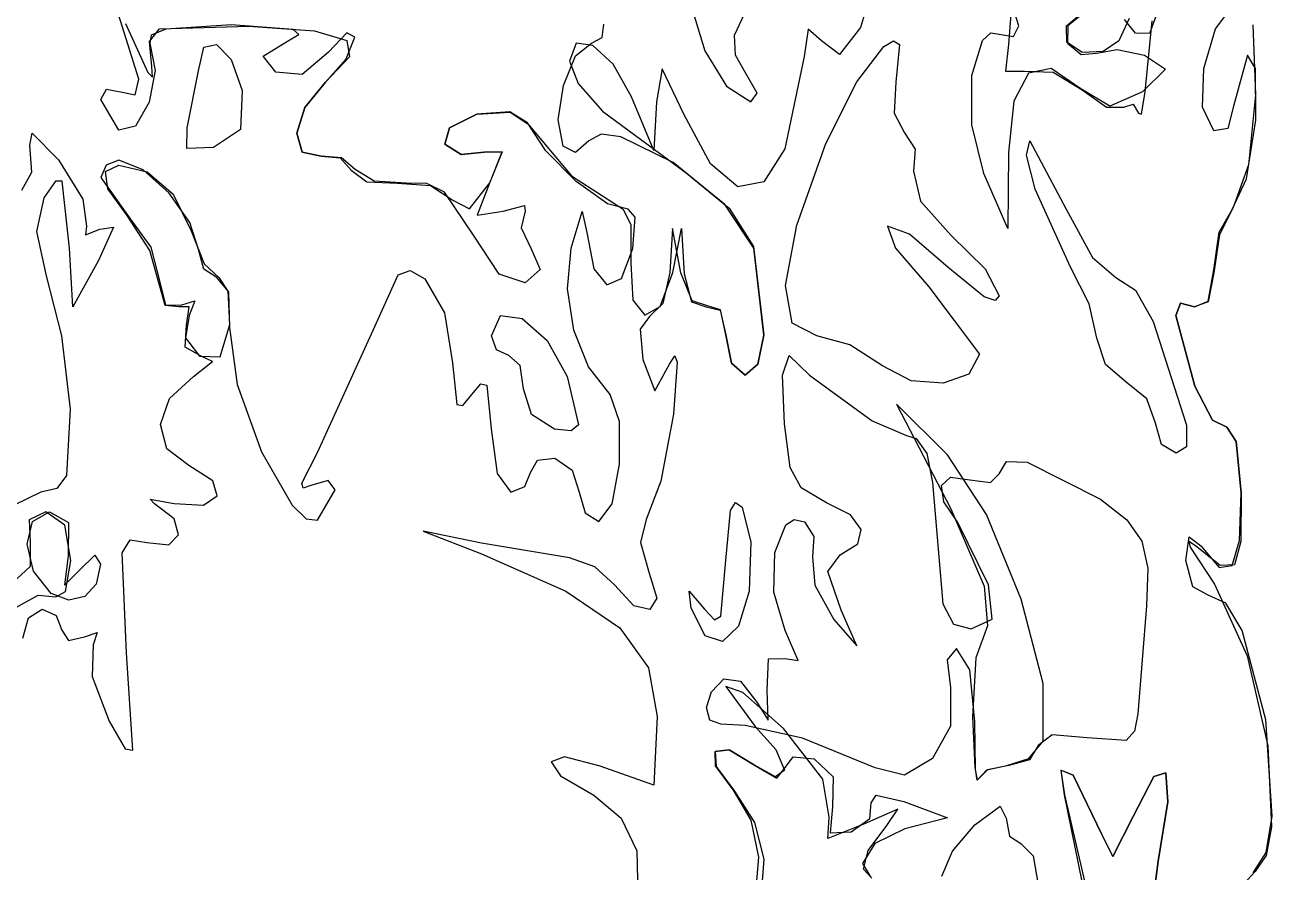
# Model space of a CAD drawing. Extents: x 21 to 195, y 1 to 197.
# Drawn here: x 121.04 to 143.57, y 55.23 to 70.53 of the extents above; entities that cross this region are included whole.
import ezdxf

# ---------------------------------------------------------------- set-up
doc = ezdxf.new("R2010")
doc.units = 0

msp = doc.modelspace()

# ---------------------------------------------------------------- linework, layer by layer
at = {"layer": 'Layer 1'}
for p, q in [((136.525086, 71.767242), (136.134561, 70.484894)), ((133.86342, 70.34537), (134.396776, 71.497014)), ((123.098884, 69.551223), (122.629866, 71.044752)), ((133.112036, 70.758137), (133.323537, 70.066014)), ((138.994532, 70.514174), (138.874538, 70.893102)), ((140.204913, 70.771702), (139.882342, 70.516732)), ((142.54866, 70.460227), (142.900137, 70.924102)), ((122.858114, 70.555802), (123.263367, 69.672755)), ((124.774404, 70.531108), (123.58854, 70.454246)), ((125.887947, 70.446838), (124.774404, 70.531108)), ((131.468631, 70.303433), (131.497999, 70.544866)), ((138.852065, 70.72438), (138.809324, 70.175507)), ((139.855663, 70.514218), (140.127302, 70.742069)), ((140.99346, 70.645231), (140.802475, 70.247639)), ((141.105556, 70.382941), (140.907471, 70.628827)), ((141.277358, 69.321079), (141.403653, 70.606249)), ((141.463978, 70.67363), (141.358718, 70.376944)), ((143.224252, 70.532673), (143.271171, 69.270191)), ((123.290233, 70.230034), (123.472035, 70.463198)), ((123.322237, 70.347205), (123.298028, 70.199849)), ((123.58854, 70.454246), (123.322237, 70.347205)), ((123.472035, 70.463198), (125.088376, 70.51241)), ((125.088376, 70.51241), (126.27059, 70.423031)), ((125.78864, 70.239007), (125.988048, 70.358913)), ((125.988048, 70.358913), (125.887947, 70.446838)), ((126.27059, 70.423031), (126.859674, 70.250076)), ((126.860336, 70.38885), (126.524535, 70.040041)), ((126.844637, 69.918464), (127.00008, 70.313796)), ((127.00008, 70.313796), (126.860336, 70.38885)), ((131.274691, 70.203024), (131.468631, 70.303433)), ((133.877415, 69.983828), (133.86342, 70.34537)), ((135.191188, 70.457156), (135.119266, 69.961371)), ((135.434296, 70.243593), (135.191188, 70.457156)), ((136.134561, 70.484894), (135.759822, 69.997663)), ((138.33837, 70.251922), (138.491918, 70.387198)), ((138.491918, 70.387198), (138.679501, 70.35613)), ((138.679501, 70.35613), (138.901972, 70.322175)), ((138.901972, 70.322175), (138.994532, 70.514174)), ((139.865541, 70.221016), (139.855663, 70.514218)), ((139.882342, 70.516732), (139.878594, 70.199849)), ((141.358718, 70.376944), (141.105556, 70.382941)), ((142.339397, 69.747279), (142.54866, 70.460227)), ((123.337892, 69.778985), (123.290233, 70.230034)), ((123.298028, 70.199849), (123.396932, 69.709703)), ((124.177856, 69.702785), (124.27622, 70.128152)), ((124.27622, 70.128152), (124.505719, 70.181284)), ((124.505719, 70.181284), (124.76796, 69.906531)), ((125.3478, 69.966971), (125.78864, 70.239007)), ((126.859674, 70.250076), (126.908744, 69.954553)), ((131.002749, 70.200863), (130.880638, 69.875293)), ((130.991002, 69.973944), (131.274691, 70.203024)), ((131.299782, 70.162631), (131.002749, 70.200863)), ((131.66779, 69.820128), (131.299782, 70.162631)), ((135.759822, 69.997663), (135.434296, 70.243593)), ((136.070317, 69.505014), (136.558468, 70.141067)), ((136.558468, 70.141067), (136.733625, 70.242415)), ((136.733625, 70.242415), (136.839781, 70.179096)), ((136.839781, 70.179096), (136.775911, 69.497821)), ((138.150202, 69.617986), (138.33837, 70.251922)), ((138.809324, 70.175507), (138.759317, 69.699169)), ((140.144059, 70.030868), (139.865541, 70.221016)), ((139.878594, 70.199849), (140.123201, 69.998633)), ((140.398236, 70.022049), (140.775399, 70.087136)), ((140.802475, 70.247639), (140.518886, 70.051329)), ((140.775399, 70.087136), (141.26607, 69.986066)), ((124.76796, 69.906531), (124.964551, 69.348243)), ((125.577679, 69.680913), (125.3478, 69.966971)), ((126.524535, 70.040041), (126.050049, 69.633464)), ((126.908744, 69.954553), (126.470913, 69.497468)), ((126.470913, 69.497468), (126.844637, 69.918464)), ((130.770483, 69.436922), (130.991002, 69.973944)), ((130.880638, 69.875293), (131.037343, 69.473093)), ((133.323537, 70.066014), (133.718792, 69.42608)), ((134.060579, 69.66786), (133.877415, 69.983828)), ((135.119266, 69.961371), (134.772485, 68.292378)), ((140.123201, 69.998633), (140.398236, 70.022049)), ((140.518886, 70.051329), (140.144059, 70.030868)), ((141.26607, 69.986066), (141.649407, 69.731007)), ((143.127679, 69.98536), (142.87509, 69.064962)), ((143.27589, 69.74525), (143.127679, 69.98536)), ((123.263367, 69.672755), (123.349842, 69.58946)), ((123.396932, 69.709703), (123.284402, 69.136179)), ((123.349842, 69.58946), (123.337892, 69.778985)), ((123.973598, 68.670204), (124.177856, 69.702785)), ((126.050049, 69.633464), (125.577679, 69.680913)), ((132.002825, 69.232885), (131.66779, 69.820128)), ((132.556157, 69.739297), (132.450147, 69.14469)), ((132.948975, 68.908329), (132.556157, 69.739297)), ((134.268453, 69.298325), (134.060579, 69.66786)), ((138.148631, 68.725617), (138.150202, 69.617986)), ((138.759317, 69.699169), (139.102482, 69.696435)), ((139.171186, 69.662833), (138.906602, 69.151889)), ((139.102482, 69.696435), (139.616832, 69.677297)), ((139.582481, 69.744754), (139.171186, 69.662833)), ((140.120247, 69.379993), (139.582481, 69.744754)), ((139.616832, 69.677297), (140.141766, 69.358121)), ((141.649407, 69.731007), (141.229733, 69.32249)), ((142.315342, 69.046039), (142.339397, 69.747279)), ((143.277257, 68.813784), (143.27589, 69.74525)), ((123.033786, 69.268091), (123.098884, 69.551223)), ((126.470913, 69.497468), (126.098622, 69.042026)), ((126.098622, 69.042026), (126.470913, 69.497468)), ((130.674715, 68.817284), (130.770483, 69.436922)), ((131.037343, 69.473093), (131.473878, 68.971211)), ((133.718792, 69.42608), (134.158298, 69.14469)), ((135.513671, 68.392215), (136.070317, 69.505014)), ((136.775911, 69.497821), (136.746454, 68.937433)), ((122.413966, 69.186318), (122.517595, 69.371438)), ((122.741344, 68.631045), (122.413966, 69.186318)), ((122.517595, 69.371438), (122.766744, 69.321079)), ((122.766744, 69.321079), (123.033786, 69.268091)), ((124.964551, 69.348243), (124.939239, 68.644892)), ((132.401817, 68.262745), (132.002825, 69.232885)), ((134.158298, 69.14469), (134.268453, 69.298325)), ((140.642579, 69.062449), (140.120247, 69.379993)), ((140.141766, 69.358121), (140.581989, 69.046177)), ((141.229733, 69.32249), (140.642579, 69.062449)), ((141.215755, 68.917854), (141.277358, 69.321079)), ((143.271171, 69.270191), (143.147831, 68.002549)), ((123.284402, 69.136179), (123.039513, 68.70229)), ((126.098622, 69.042026), (125.956122, 68.573587)), ((125.956122, 68.573587), (126.098622, 69.042026)), ((129.803166, 68.958864), (129.208823, 68.919265)), ((129.208823, 68.919265), (129.805723, 68.953573)), ((130.122871, 68.762984), (129.803166, 68.958864)), ((129.805723, 68.953573), (130.129574, 68.742876)), ((131.473878, 68.971211), (132.984959, 67.861284)), ((132.450147, 69.14469), (132.401817, 68.262745)), ((138.906602, 69.151889), (138.808971, 68.229584)), ((140.581989, 69.046177), (140.89283, 69.043795)), ((140.89283, 69.043795), (141.061723, 69.103194)), ((141.061723, 69.103194), (141.161294, 68.93902)), ((142.51949, 68.617287), (142.315342, 69.046039)), ((142.87509, 69.064962), (142.77058, 68.658165)), ((128.712244, 68.673687), (129.208823, 68.919265)), ((129.208823, 68.919265), (128.712244, 68.673687)), ((130.450976, 68.254118), (130.122871, 68.762984)), ((130.129574, 68.742876), (130.916048, 67.805104)), ((130.76528, 68.340356), (130.674715, 68.817284)), ((133.426979, 68.019626), (132.948975, 68.908329)), ((136.746454, 68.937433), (136.935014, 68.580245)), ((138.367293, 67.846114), (138.148631, 68.725617)), ((141.161294, 68.93902), (141.215755, 68.917854)), ((143.108938, 67.748659), (143.277257, 68.813784)), ((121.130912, 68.362228), (121.175848, 68.578349)), ((121.175848, 68.578349), (121.648085, 68.096234)), ((123.039513, 68.70229), (122.741344, 68.631045)), ((123.968041, 68.297538), (123.973598, 68.670204)), ((124.939239, 68.644892), (124.44879, 68.315662)), ((125.956122, 68.573587), (126.051614, 68.232478)), ((126.051614, 68.232478), (125.956122, 68.573587)), ((128.627092, 68.374928), (128.712244, 68.673687)), ((128.712244, 68.673687), (128.627092, 68.374928)), ((131.449406, 68.55546), (131.230947, 68.435253)), ((131.808301, 68.509425), (131.449406, 68.55546)), ((132.754418, 68.044111), (131.808301, 68.509425)), ((136.935014, 68.580245), (137.123618, 68.289115)), ((142.77058, 68.658165), (142.51949, 68.617287)), ((121.16866, 67.872925), (121.130912, 68.362228)), ((124.44879, 68.315662), (123.968041, 68.297538)), ((128.921529, 68.193645), (128.627092, 68.374928)), ((128.627092, 68.374928), (128.921529, 68.193645)), ((130.985678, 68.226806), (130.76528, 68.340356)), ((131.230947, 68.435253), (130.985678, 68.226806)), ((134.772485, 68.292378), (134.388541, 67.694783)), ((134.985067, 66.913987), (135.513671, 68.392215)), ((137.123618, 68.289115), (137.09447, 67.887389)), ((139.138647, 68.181501), (139.199143, 68.439134)), ((139.199143, 68.439134), (139.853899, 67.204411)), ((121.648085, 68.096234), (122.090248, 67.383578)), ((122.741697, 68.086356), (122.51023, 67.995383)), ((123.178326, 67.91382), (122.741697, 68.086356)), ((126.051614, 68.232478), (126.393302, 68.159028)), ((126.393302, 68.159028), (126.051614, 68.232478)), ((126.393302, 68.159028), (126.739509, 68.128689)), ((126.76072, 68.131467), (126.393302, 68.159028)), ((126.739509, 68.128689), (126.938344, 67.909967)), ((127.010663, 67.919492), (126.76072, 68.131467)), ((129.336881, 68.230642), (128.921529, 68.193645)), ((128.921529, 68.193645), (129.336881, 68.230642)), ((129.663289, 68.240785), (129.336881, 68.230642)), ((129.336881, 68.230642), (129.663422, 68.240344)), ((129.663422, 68.240344), (129.436718, 67.672195)), ((129.439893, 67.677839), (129.663289, 68.240785)), ((131.002523, 67.705929), (130.450976, 68.254118)), ((133.683338, 67.290268), (132.754418, 68.044111)), ((138.808971, 68.229584), (138.799799, 66.851633)), ((139.289587, 67.561819), (139.138647, 68.181501)), ((120.987332, 67.547664), (121.16866, 67.872925)), ((122.51023, 67.995383), (122.413966, 67.776617)), ((122.495061, 67.885581), (122.736168, 67.998862)), ((122.540167, 67.571945), (122.495061, 67.885581)), ((122.736168, 67.998862), (123.248639, 67.879275)), ((123.648424, 67.491881), (123.178326, 67.91382)), ((123.248639, 67.879275), (123.722155, 67.473845)), ((126.938344, 67.909967), (127.221316, 67.69561)), ((127.349507, 67.705973), (127.010663, 67.919492)), ((132.984959, 67.861284), (133.763363, 67.22033)), ((133.923436, 67.609488), (133.426979, 68.019626)), ((137.09447, 67.887389), (137.218559, 67.347948)), ((138.799799, 66.851633), (138.367293, 67.846114)), ((143.147831, 68.002549), (142.869446, 67.234044)), ((121.594408, 67.711259), (121.381385, 67.410081)), ((121.717406, 67.709457), (121.594408, 67.711259)), ((121.844935, 66.498855), (121.717406, 67.709457)), ((122.413966, 67.776617), (122.943133, 67.028022)), ((127.221316, 67.69561), (127.770194, 67.675722)), ((127.931767, 67.675017), (127.349507, 67.705973)), ((127.770194, 67.675722), (128.369741, 67.632992)), ((128.305276, 67.663921), (127.931767, 67.675017)), ((128.619552, 67.513224), (128.305276, 67.663921)), ((128.369741, 67.632992), (128.774553, 67.363514)), ((129.071901, 67.207145), (129.439893, 67.677839)), ((129.436718, 67.672195), (129.213806, 67.091698)), ((130.916048, 67.805104), (131.849366, 67.204411)), ((131.568886, 67.296977), (131.002523, 67.705929)), ((134.388541, 67.694783), (133.923436, 67.609488)), ((142.848279, 67.18783), (143.108938, 67.748659)), ((121.381385, 67.410081), (121.251166, 66.797923)), ((122.090248, 67.383578), (122.15538, 66.895025)), ((122.886336, 67.090464), (122.540167, 67.571945)), ((124.024199, 66.964042), (123.648424, 67.491881)), ((123.722155, 67.473845), (124.042742, 66.812827)), ((129.147792, 66.7331), (128.619552, 67.513224)), ((128.774553, 67.363514), (129.071901, 67.207145)), ((139.931158, 66.155602), (139.289587, 67.561819)), ((129.213806, 67.091698), (129.682251, 67.169486)), ((129.682251, 67.169486), (130.06603, 67.271483)), ((130.079126, 67.167369), (130.007424, 66.863319)), ((130.06603, 67.271483), (130.079126, 67.167369)), ((130.909566, 66.498855), (131.106769, 67.158418)), ((131.106769, 67.158418), (131.191788, 66.784252)), ((131.941441, 67.205822), (131.568886, 67.296977)), ((131.849366, 67.204411), (131.98889, 66.919366)), ((132.068177, 67.059596), (131.941441, 67.205822)), ((134.209098, 66.498855), (133.683338, 67.290268)), ((133.763363, 67.22033), (134.202043, 66.525666)), ((137.218559, 67.347948), (137.776037, 66.725691)), ((139.853899, 67.204411), (140.32962, 66.332388)), ((142.618091, 66.786501), (142.848279, 67.18783)), ((142.869446, 67.234044), (142.624309, 66.744388)), ((123.300233, 66.454096), (122.886336, 67.090464)), ((122.943133, 67.028022), (123.316857, 66.517199)), ((124.177856, 66.473808), (124.024199, 66.964042)), ((131.98889, 66.919366), (131.987655, 66.234272)), ((132.023991, 66.492152), (132.068177, 67.059596)), ((134.780775, 65.821257), (134.985067, 66.913987)), ((121.251166, 66.797923), (121.428657, 65.998969)), ((122.15538, 66.895025), (122.138711, 66.740199)), ((122.138711, 66.740199), (122.394563, 66.839639)), ((122.643713, 66.876857), (122.371633, 66.276958)), ((122.394563, 66.839639), (122.643713, 66.876857)), ((124.042742, 66.812827), (124.277472, 66.217294)), ((129.610549, 66.030057), (129.147792, 66.7331)), ((130.007424, 66.863319), (130.187076, 66.484391)), ((131.191788, 66.784252), (131.319637, 66.125737)), ((132.740484, 66.851633), (132.692506, 66.057883)), ((132.894295, 66.052591), (132.740484, 66.851633)), ((132.748245, 66.057883), (132.90135, 66.851633)), ((132.90135, 66.851633), (132.949328, 66.037069)), ((137.021356, 66.748798), (136.626686, 66.894319)), ((136.626686, 66.894319), (136.772207, 66.499649)), ((137.722415, 66.151369), (137.021356, 66.748798)), ((137.776037, 66.725691), (138.387357, 66.125307)), ((142.522312, 66.104449), (142.618091, 66.786501)), ((142.624309, 66.744388), (142.522312, 66.054707)), ((121.905613, 65.440521), (121.844935, 66.498855)), ((123.316857, 66.517199), (123.4723, 65.905835)), ((124.274385, 66.117767), (124.177856, 66.473808)), ((130.187076, 66.484391), (130.348605, 66.11221)), ((130.846066, 65.763677), (130.909566, 66.498855)), ((131.819942, 65.95012), (132.023991, 66.492152)), ((134.202043, 66.525666), (134.389985, 64.930757)), ((134.389809, 64.926612), (134.209098, 66.498855)), ((136.772207, 66.499649), (137.369637, 65.798591)), ((122.371633, 66.276958), (121.905613, 65.440521)), ((123.4723, 65.83281), (123.300233, 66.454096)), ((140.32962, 66.332388), (140.74925, 65.969688)), ((124.506645, 65.969688), (124.274385, 66.117767)), ((124.277472, 66.217294), (124.544745, 65.969688)), ((127.332044, 65.015776), (127.782233, 66.014667)), ((127.782233, 66.014667), (128.000928, 66.093094)), ((128.000928, 66.093094), (128.267611, 65.942524)), ((130.07701, 65.872321), (129.610549, 66.030057)), ((130.348605, 66.11221), (130.07701, 65.872321)), ((131.319637, 66.125737), (131.55709, 65.837837)), ((131.987655, 66.234272), (132.024344, 65.557621)), ((132.519865, 65.442704), (132.748245, 66.057883)), ((132.692506, 66.057883), (132.564668, 65.49723)), ((133.098862, 65.547942), (132.894295, 66.052591)), ((132.949328, 66.037069), (133.086868, 65.525805)), ((138.371658, 65.621452), (137.722415, 66.151369)), ((138.387357, 66.125307), (138.641754, 65.638429)), ((140.266297, 65.491189), (139.931158, 66.155602)), ((142.522312, 66.054707), (142.419874, 65.527613)), ((142.420668, 65.539519), (142.522312, 66.104449)), ((121.428657, 65.998969), (121.704706, 64.915014)), ((123.4723, 65.905835), (123.580647, 65.470992)), ((123.574782, 65.465171), (123.4723, 65.83281)), ((124.71205, 65.719304), (124.506645, 65.969688)), ((124.544745, 65.969688), (124.721531, 65.703737)), ((128.267611, 65.942524), (128.619772, 65.327544)), ((131.55709, 65.837837), (131.819942, 65.95012)), ((134.902186, 65.143791), (134.780775, 65.821257)), ((137.369637, 65.798591), (138.288976, 64.580448)), ((140.74925, 65.969688), (141.104321, 65.736458)), ((124.744417, 65.117024), (124.71205, 65.719304)), ((124.721531, 65.703737), (124.738773, 65.06446)), ((130.957985, 65.019039), (130.846066, 65.763677)), ((138.569197, 65.553129), (138.371658, 65.621452)), ((138.641754, 65.638429), (138.569197, 65.553129)), ((141.104321, 65.736458), (141.425525, 65.175938)), ((123.821197, 65.438052), (123.574782, 65.465171)), ((123.580647, 65.470992), (123.879759, 65.474035)), ((124.010507, 65.436111), (123.821197, 65.438052)), ((123.879759, 65.474035), (124.112019, 65.547192)), ((123.959839, 65.106087), (124.010507, 65.436111)), ((124.112019, 65.547192), (124.010639, 65.279301)), ((132.024344, 65.557621), (132.240156, 65.284858)), ((132.240156, 65.284858), (132.519865, 65.442704)), ((132.564668, 65.49723), (132.324911, 65.264132)), ((133.086868, 65.525805), (133.350084, 65.440521)), ((133.375131, 65.456043), (133.098862, 65.547942)), ((133.350084, 65.440521), (133.599233, 65.381078)), ((133.606598, 65.385664), (133.375131, 65.456043)), ((133.599233, 65.381078), (133.702862, 64.932168)), ((133.702862, 64.932168), (133.606598, 65.385664)), ((140.405644, 64.870432), (140.266297, 65.491189)), ((141.915986, 65.503393), (141.83316, 65.27886)), ((141.83316, 65.27886), (141.915986, 65.503393)), ((142.169534, 65.440521), (141.915986, 65.503393)), ((141.915986, 65.503393), (142.169534, 65.440521)), ((142.169534, 65.440521), (142.420668, 65.539519)), ((142.419874, 65.527613), (142.169534, 65.440521)), ((124.010639, 65.279301), (123.943744, 64.87881)), ((124.566353, 64.533352), (124.744417, 65.117024)), ((128.619772, 65.327544), (128.769262, 64.427343)), ((129.469526, 64.911354), (129.634152, 65.280261)), ((129.634152, 65.280261), (130.022417, 65.225238)), ((130.022417, 65.225238), (130.475902, 64.830888)), ((132.324911, 65.264132), (132.158532, 65.03659)), ((135.350688, 64.911354), (134.902186, 65.143791)), ((141.425525, 65.175938), (142.026923, 63.298982)), ((141.83316, 65.27886), (142.179412, 64.003303)), ((142.179412, 64.003303), (141.83316, 65.27886)), ((121.704706, 64.915014), (121.857988, 63.588437)), ((123.939687, 64.706655), (123.959839, 65.106087)), ((124.738773, 65.06446), (124.874719, 64.034282)), ((126.329096, 62.808444), (127.332044, 65.015776)), ((129.561645, 64.662205), (129.469526, 64.911354)), ((131.221907, 64.352851), (130.957985, 65.019039)), ((132.158532, 65.03659), (132.207789, 64.489432)), ((133.702862, 64.932168), (133.806491, 64.419229)), ((133.806491, 64.419229), (133.702862, 64.932168)), ((134.283413, 64.404445), (134.389809, 64.926612)), ((134.389985, 64.930757), (134.284692, 64.405162)), ((135.941591, 64.753398), (135.350688, 64.911354)), ((124.228303, 64.547993), (123.939687, 64.706655)), ((123.943744, 64.87881), (124.194084, 64.548698)), ((129.783146, 64.558576), (129.561645, 64.662205)), ((130.475902, 64.830888), (130.836188, 64.181809)), ((136.534611, 64.37372), (135.941591, 64.753398)), ((140.561087, 64.394755), (140.405644, 64.870432)), ((124.089661, 64.177576), (124.4319, 64.449435)), ((124.194084, 64.548698), (124.566353, 64.533352)), ((124.4319, 64.449435), (124.228303, 64.547993)), ((129.990182, 64.381217), (129.783146, 64.558576)), ((132.207789, 64.489432), (132.421043, 63.921327)), ((132.688272, 64.401237), (132.782861, 64.552805)), ((132.827708, 64.436912), (132.760239, 63.500242)), ((132.782861, 64.552805), (132.827708, 64.436912)), ((134.730504, 64.205798), (134.846436, 64.558488)), ((134.846436, 64.558488), (135.213457, 64.205798)), ((138.288976, 64.580448), (138.096514, 64.223602)), ((128.769262, 64.427343), (128.846696, 63.672795)), ((130.047729, 63.95462), (129.990182, 64.381217)), ((131.614416, 63.85302), (131.221907, 64.352851)), ((132.421043, 63.921327), (132.688272, 64.401237)), ((133.806491, 64.419229), (134.05564, 64.205798)), ((134.05564, 64.205798), (133.806491, 64.419229)), ((134.284692, 64.405162), (134.05564, 64.205798)), ((134.05564, 64.205798), (134.283413, 64.404445)), ((137.053702, 64.100725), (136.534611, 64.37372)), ((138.096514, 64.223602), (137.629546, 64.05719)), ((140.934811, 64.078092), (140.561087, 64.394755)), ((123.655789, 63.779141), (124.089661, 64.177576)), ((124.874719, 64.034282), (125.318343, 62.819557)), ((129.116748, 63.85302), (129.279985, 64.048261)), ((129.279985, 64.048261), (129.38627, 64.021119)), ((129.38627, 64.021119), (129.464234, 63.235658)), ((130.836188, 64.181809), (131.044371, 63.306831)), ((134.764371, 63.323853), (134.730504, 64.205798)), ((135.213457, 64.205798), (136.348697, 63.376417)), ((137.629546, 64.05719), (137.053702, 64.100725)), ((141.308535, 63.776158), (140.934811, 64.078092)), ((142.179412, 64.003303), (142.498852, 63.393174)), ((142.498852, 63.393174), (142.179412, 64.003303)), ((123.492849, 63.31155), (123.655789, 63.779141)), ((128.952916, 63.653882), (129.116748, 63.85302)), ((130.191618, 63.49129), (130.047729, 63.95462)), ((131.781385, 63.368375), (131.614416, 63.85302)), ((141.463978, 63.334789), (141.308535, 63.776158)), ((121.857988, 63.588437), (121.790916, 62.389653)), ((128.846696, 63.672795), (128.952916, 63.653882)), ((137.707245, 62.761525), (136.786142, 63.676631)), ((136.786142, 63.676631), (137.768628, 61.791033)), ((123.606267, 62.874982), (123.492849, 63.31155)), ((130.606177, 63.225075), (130.191618, 63.49129)), ((131.782559, 62.594176), (131.781385, 63.368375)), ((132.760239, 63.500242), (132.529302, 62.285539)), ((134.864913, 62.535041), (134.764371, 63.323853)), ((136.348697, 63.376417), (136.966059, 63.111833)), ((141.57453, 62.953348), (141.463978, 63.334789)), ((142.498852, 63.393174), (142.757968, 63.265645)), ((142.757968, 63.265645), (142.498852, 63.393174)), ((129.464234, 63.235658), (129.571567, 62.425857)), ((130.912835, 63.194979), (130.606177, 63.225075)), ((131.044371, 63.306831), (130.912835, 63.194979)), ((136.966059, 63.111833), (137.142448, 63.059269)), ((142.026923, 63.298982), (142.026196, 62.909383)), ((142.757968, 63.265645), (142.921701, 63.006088)), ((142.921701, 63.006088), (142.757968, 63.265645)), ((124.001467, 62.569614), (123.606267, 62.874982)), ((137.142448, 63.059269), (137.337622, 62.789659)), ((141.840392, 62.794686), (141.57453, 62.953348)), ((142.026196, 62.909383), (141.840392, 62.794686)), ((142.921701, 63.006088), (143.012673, 62.079252)), ((143.012673, 62.079252), (142.921701, 63.006088)), ((125.318343, 62.819557), (125.870116, 61.856715)), ((126.042949, 62.25498), (126.329096, 62.808444)), ((130.175082, 62.441908), (130.304684, 62.665084)), ((130.304684, 62.665084), (130.616054, 62.706491)), ((130.616054, 62.706491), (130.927734, 62.488695)), ((137.337622, 62.789659), (137.4349, 62.265519)), ((138.411429, 61.688749), (137.707245, 62.761525)), ((138.641754, 62.4218), (138.774531, 62.640963)), ((138.774531, 62.640963), (139.148343, 62.630997)), ((124.437468, 62.296194), (124.001467, 62.569614)), ((129.571567, 62.425857), (129.822304, 62.08913)), ((130.071453, 62.192759), (130.175082, 62.441908)), ((130.927734, 62.488695), (131.05738, 62.08913)), ((131.648597, 61.876135), (131.782559, 62.594176)), ((135.064717, 62.16705), (134.864913, 62.535041)), ((138.486311, 62.262168), (138.641754, 62.4218)), ((139.148343, 62.630997), (140.471966, 61.960719)), ((121.790916, 62.389653), (121.618722, 62.154973)), ((124.513171, 62.025057), (124.437468, 62.296194)), ((126.067208, 62.16377), (126.042949, 62.25498)), ((126.206329, 62.211897), (126.067208, 62.16377)), ((126.517832, 62.300047), (126.206329, 62.211897)), ((126.647302, 62.130758), (126.517832, 62.300047)), ((129.822304, 62.08913), (130.071453, 62.192759)), ((132.529302, 62.285539), (132.263175, 61.594182)), ((137.4349, 62.265519), (137.623769, 60.073709)), ((137.601147, 62.210574), (137.764131, 62.362169)), ((137.639909, 61.917823), (137.601147, 62.210574)), ((137.764131, 62.362169), (138.112587, 62.314202)), ((138.112587, 62.314202), (138.486311, 62.262168)), ((121.327763, 62.08913), (120.848216, 61.856379)), ((121.618722, 62.154973), (121.327763, 62.08913)), ((123.384105, 61.879933), (123.305965, 61.965173)), ((123.305965, 61.965173), (123.736883, 61.885577)), ((124.266877, 61.855189), (124.513171, 62.025057)), ((126.330507, 61.582188), (126.647302, 62.130758)), ((131.05738, 62.08913), (131.161273, 61.715406)), ((135.525666, 61.894044), (135.064717, 62.16705)), ((140.471966, 61.960719), (140.950317, 61.590048)), ((142.986899, 61.217118), (143.012673, 62.079252)), ((143.012673, 62.079252), (143.005717, 61.197869)), ((121.417721, 61.736352), (121.118389, 61.587965)), ((121.1769, 61.562328), (121.48369, 61.736352)), ((121.764281, 61.496022), (121.417721, 61.736352)), ((121.48369, 61.736352), (121.826723, 61.541354)), ((123.735693, 61.605934), (123.384105, 61.879933)), ((123.736883, 61.885577), (124.266877, 61.855189)), ((125.870116, 61.856715), (126.124205, 61.606136)), ((131.410158, 61.559963), (131.648597, 61.876135)), ((133.702862, 60.854407), (133.788411, 61.758621)), ((133.788411, 61.758621), (133.880464, 61.901414)), ((133.880464, 61.901414), (133.998843, 61.816433)), ((133.998843, 61.816433), (134.154109, 61.186018)), ((135.956011, 61.678904), (135.525666, 61.894044)), ((137.896687, 61.542324), (137.639909, 61.917823)), ((137.768628, 61.791033), (138.368527, 60.391386)), ((121.082273, 61.149285), (121.1769, 61.562328)), ((121.118389, 61.587965), (121.135499, 61.193779)), ((121.826723, 61.541354), (121.821299, 60.942601)), ((123.813965, 61.318575), (123.735693, 61.605934)), ((126.124205, 61.606136), (126.330507, 61.582188)), ((131.161273, 61.715406), (131.410158, 61.559963)), ((132.263175, 61.594182), (132.159899, 61.177772)), ((134.788525, 61.497141), (134.941409, 61.595155)), ((134.941409, 61.595155), (135.123852, 61.553613)), ((135.123852, 61.553613), (135.294685, 61.288412)), ((136.149289, 61.414883), (135.956011, 61.678904)), ((138.44949, 60.413434), (137.896687, 61.542324)), ((139.040173, 60.155201), (138.411429, 61.688749)), ((140.950317, 61.590048), (141.221664, 61.206744)), ((121.869277, 60.851938), (121.764281, 61.496022)), ((123.642471, 61.136387), (123.813965, 61.318575)), ((129.293137, 61.167674), (128.234803, 61.387807)), ((128.234803, 61.387807), (129.293137, 60.973999)), ((134.591774, 60.997591), (134.788525, 61.497141)), ((135.294685, 61.288412), (135.26708, 60.921082)), ((136.09161, 61.155757), (136.149289, 61.414883)), ((121.196204, 60.66077), (121.082273, 61.149285)), ((121.135499, 61.193779), (121.134087, 60.749235)), ((122.798185, 60.991373), (122.94423, 61.225629)), ((122.94423, 61.225629), (123.244758, 61.177904)), ((123.244758, 61.177904), (123.642471, 61.136387)), ((130.880638, 60.900974), (129.293137, 61.167674)), ((132.159899, 61.177772), (132.320678, 60.624043)), ((134.154109, 61.186018), (134.127607, 60.301604)), ((135.769083, 60.955302), (136.09161, 61.155757)), ((141.221664, 61.206744), (141.325595, 60.718797)), ((142.014664, 60.854407), (142.074901, 61.27999)), ((142.189642, 61.11899), (142.069896, 61.20051)), ((142.069896, 61.20051), (142.094216, 61.096721)), ((142.074901, 61.27999), (142.283834, 61.11899)), ((142.094216, 61.096721), (142.530073, 60.424371)), ((142.636336, 60.766885), (142.189642, 61.11899)), ((142.283834, 61.11899), (142.617981, 60.730968)), ((142.853835, 60.765683), (142.986899, 61.217118)), ((143.005717, 61.197869), (142.894316, 60.776796)), ((121.821299, 60.942601), (121.756829, 60.411715)), ((121.774688, 60.294857), (121.869277, 60.851938)), ((122.025205, 60.678018), (122.303061, 60.952259)), ((122.303061, 60.952259), (122.408674, 60.787026)), ((122.879986, 59.187178), (122.798185, 60.991373)), ((129.293137, 60.973999), (130.81404, 60.297839)), ((131.337265, 60.738431), (130.880638, 60.900974)), ((133.61599, 59.849475), (133.702862, 60.854407)), ((134.574279, 60.285249), (134.591774, 60.997591)), ((135.26708, 60.921082), (135.311441, 60.406379)), ((135.548596, 60.65888), (135.769083, 60.955302)), ((142.137872, 60.37895), (142.014664, 60.854407)), ((121.134087, 60.749235), (120.820468, 60.450476)), ((121.515088, 60.260329), (121.196204, 60.66077)), ((121.756829, 60.411715), (122.025205, 60.678018)), ((122.408674, 60.787026), (122.331658, 60.429745)), ((131.692027, 60.413434), (131.337265, 60.738431)), ((132.320678, 60.624043), (132.455863, 60.174863)), ((135.788486, 59.955529), (135.548596, 60.65888)), ((141.325595, 60.718797), (141.3017, 60.034198)), ((142.617981, 60.730968), (142.853835, 60.765683)), ((142.894316, 60.776796), (142.636336, 60.766885)), ((122.331658, 60.429745), (122.123542, 60.203135)), ((132.041625, 60.036122), (131.692027, 60.413434)), ((135.311441, 60.406379), (135.654783, 59.785842)), ((138.368527, 60.391386), (138.431851, 59.674365)), ((138.51299, 59.796293), (138.44949, 60.413434)), ((142.530073, 60.424371), (143.125303, 59.134548)), ((120.834932, 59.979518), (121.281857, 60.227476)), ((121.281857, 60.227476), (121.601518, 60.196829)), ((121.834594, 60.136796), (121.515088, 60.260329)), ((121.601518, 60.196829), (121.774688, 60.294857)), ((122.123542, 60.203135), (121.834594, 60.136796)), ((130.81404, 60.297839), (131.788777, 59.639307)), ((132.455863, 60.174863), (132.329541, 59.967744)), ((133.080562, 59.994334), (133.043299, 60.299575)), ((133.043299, 60.299575), (133.317981, 59.972462)), ((134.127607, 60.301604), (133.933843, 59.669194)), ((134.776718, 59.590403), (134.574279, 60.285249)), ((139.435488, 58.632236), (139.040173, 60.155201)), ((142.419301, 60.226815), (142.137872, 60.37895)), ((142.739598, 60.081843), (142.419301, 60.226815)), ((121.106483, 59.820238), (121.355632, 59.972462)), ((121.355632, 59.972462), (121.604781, 59.86266)), ((132.329541, 59.967744), (132.041625, 60.036122)), ((133.330284, 59.492078), (133.080562, 59.994334)), ((133.317981, 59.972462), (133.499265, 59.78339)), ((136.071413, 59.31334), (135.788486, 59.955529)), ((137.623769, 60.073709), (137.818927, 59.707261)), ((141.3017, 60.034198), (141.146831, 58.082277)), ((143.031365, 59.587543), (142.739598, 60.081843)), ((121.002854, 59.454231), (121.106483, 59.820238)), ((121.604781, 59.86266), (121.70841, 59.59887)), ((133.499265, 59.78339), (133.61599, 59.849475)), ((135.654783, 59.785842), (136.071413, 59.31334)), ((137.818927, 59.707261), (138.136223, 59.619684)), ((138.136223, 59.619684), (138.51299, 59.796293)), ((121.70841, 59.59887), (121.828134, 59.408987)), ((122.115869, 59.476809), (122.346144, 59.552612)), ((122.346144, 59.552612), (122.276383, 59.3297)), ((131.788777, 59.639307), (132.308297, 58.914167)), ((133.64139, 59.391525), (133.330284, 59.492078)), ((133.933843, 59.669194), (133.64139, 59.391525)), ((135.00867, 59.046155), (134.776718, 59.590403)), ((138.431851, 59.674365), (138.21992, 59.096691)), ((143.461098, 57.974107), (143.031365, 59.587543)), ((121.828134, 59.408987), (122.115869, 59.476809)), ((122.276383, 59.3297), (122.258832, 58.760537)), ((137.873404, 59.266906), (137.700895, 59.059384)), ((138.109853, 58.878233), (137.873404, 59.266906)), ((122.989656, 57.425096), (122.879986, 59.187178)), ((134.449693, 58.511608), (134.477254, 59.077067)), ((134.477254, 59.077067), (134.767546, 59.086636)), ((134.767546, 59.086636), (135.00867, 59.046155)), ((137.700895, 59.059384), (137.760162, 58.560292)), ((138.21992, 59.096691), (138.158801, 58.032183)), ((143.125303, 59.134548), (143.493819, 57.507779)), ((132.308297, 58.914167), (132.463553, 58.03818)), ((138.203957, 57.943988), (138.109853, 58.878233)), ((122.258832, 58.760537), (122.562486, 57.952455)), ((133.444458, 58.479291), (133.66582, 58.714808)), ((133.66582, 58.714808), (133.972252, 58.672078)), ((134.009161, 58.470598), (133.702862, 58.577578)), ((133.702862, 58.577578), (134.232029, 57.855794)), ((133.972252, 58.672078), (134.26519, 58.29465)), ((139.439385, 57.59121), (139.435488, 58.632236)), ((133.357801, 58.195652), (133.444458, 58.479291)), ((134.745674, 57.816988), (134.009161, 58.470598)), ((134.47108, 57.972255), (134.449693, 58.511608)), ((137.760162, 58.560292), (137.764748, 57.863461)), ((133.412366, 57.967244), (133.357801, 58.195652)), ((134.26519, 58.29465), (134.47108, 57.972255)), ((122.562486, 57.952455), (122.856124, 57.452883)), ((132.463553, 58.03818), (132.402875, 56.79746)), ((133.614667, 57.897422), (133.412366, 57.967244)), ((138.158801, 58.032183), (138.203957, 57.11324)), ((138.212555, 57.087267), (138.203957, 57.943988)), ((141.146831, 58.082277), (141.089631, 57.770989)), ((143.572075, 56.232811), (143.461098, 57.974107)), ((134.05564, 57.871316), (133.614667, 57.897422)), ((135.086457, 57.646244), (134.05564, 57.871316)), ((134.232029, 57.855794), (134.605753, 57.441941)), ((135.454317, 56.902985), (134.745674, 57.816988)), ((137.764748, 57.863461), (137.437282, 57.280104)), ((139.597518, 57.704408), (139.34731, 57.509719)), ((140.229255, 57.648008), (139.597518, 57.704408)), ((141.089631, 57.770989), (140.939, 57.604925)), ((122.856124, 57.452883), (122.989656, 57.425096)), ((136.399497, 57.108257), (135.086457, 57.646244)), ((139.176698, 57.279708), (139.439385, 57.59121)), ((139.34731, 57.509719), (139.191867, 57.255895)), ((140.939, 57.604925), (140.229255, 57.648008)), ((143.493819, 57.507779), (143.564876, 56.041876)), ((130.791088, 57.305907), (130.547175, 57.218809)), ((131.432736, 57.141419), (130.791088, 57.305907)), ((133.512935, 57.406575), (133.765739, 57.433425)), ((133.520547, 57.14246), (133.512935, 57.406575)), ((133.762007, 57.436457), (133.512979, 57.405958)), ((133.512979, 57.405958), (133.528931, 57.133828)), ((134.223562, 57.157294), (133.762007, 57.436457)), ((133.765739, 57.433425), (134.223562, 57.157294)), ((134.605753, 57.441941), (134.761196, 57.063807)), ((134.761196, 57.09591), (134.919682, 57.306916)), ((134.919682, 57.306916), (135.300946, 57.27371)), ((135.300946, 57.27371), (135.6427, 56.946861)), ((137.437282, 57.280104), (136.931089, 56.973832)), ((138.780396, 57.150238), (139.176698, 57.279708)), ((139.191867, 57.255895), (138.818143, 57.150238)), ((130.547175, 57.218809), (130.718261, 56.961783)), ((132.402875, 56.79746), (131.432736, 57.141419)), ((133.843973, 56.706796), (133.520547, 57.14246)), ((133.528931, 57.133828), (133.862318, 56.688099)), ((134.603372, 56.94545), (134.223562, 57.157294)), ((134.223562, 57.157294), (134.624009, 56.923269)), ((134.761196, 57.063807), (134.603372, 56.94545)), ((134.624009, 56.923269), (134.761196, 57.09591)), ((136.931089, 56.973832), (136.399497, 57.108257)), ((138.203957, 57.11324), (138.246995, 56.885654)), ((138.243115, 56.885654), (138.212555, 57.087267)), ((138.430881, 57.07245), (138.243115, 56.885654)), ((138.246995, 56.885654), (138.421091, 57.07245)), ((138.421091, 57.07245), (138.780396, 57.150238)), ((138.818143, 57.150238), (138.430881, 57.07245)), ((139.979135, 56.973849), (139.758826, 57.064822)), ((139.758826, 57.064822), (139.820033, 56.621071)), ((139.822855, 56.621071), (139.759443, 57.064822)), ((139.759443, 57.064822), (139.979135, 56.973849)), ((141.655492, 57.018828), (141.436842, 56.950014)), ((141.436842, 56.950014), (141.655492, 57.018828)), ((141.690721, 56.491271), (141.655492, 57.018828)), ((141.655492, 57.018828), (141.690721, 56.491271)), ((130.718261, 56.961783), (131.32161, 56.616485)), ((135.573997, 56.215729), (135.454317, 56.902985)), ((135.6427, 56.946861), (135.630441, 56.405171)), ((140.492427, 55.915515), (139.979135, 56.973849)), ((139.979135, 56.973849), (140.492427, 55.915515)), ((141.436842, 56.950014), (141.065692, 56.229135)), ((141.065692, 56.229135), (141.436842, 56.950014)), ((131.32161, 56.616485), (131.81157, 56.200505)), ((134.160906, 56.1658), (133.843973, 56.706796)), ((133.862318, 56.688099), (134.224191, 56.120705)), ((136.328941, 56.476785), (136.417401, 56.615206)), ((136.417401, 56.615206), (136.922314, 56.497246)), ((139.820033, 56.621071), (140.311232, 54.529142)), ((140.206545, 54.731945), (139.822855, 56.621071)), ((135.630441, 56.405171), (135.586476, 55.933859)), ((136.809734, 56.35953), (136.20688, 56.094021)), ((136.302968, 56.195092), (136.328941, 56.476785)), ((136.613281, 56.064387), (136.809734, 56.35953)), ((136.922314, 56.497246), (137.707951, 56.206557)), ((138.200782, 56.081321), (138.660363, 56.413108)), ((138.660363, 56.413108), (138.769107, 56.198796)), ((141.511603, 55.423037), (141.690721, 56.491271)), ((141.690721, 56.491271), (141.511603, 55.423037)), ((131.81157, 56.200505), (132.095385, 55.61142)), ((134.302452, 55.494298), (134.160906, 56.1658)), ((134.224191, 56.120705), (134.392984, 55.458888)), ((135.545818, 55.831554), (135.573997, 56.215729)), ((135.970872, 55.954673), (136.302968, 56.195092)), ((137.707951, 56.206557), (136.939953, 56.005826)), ((138.769107, 56.198796), (138.826654, 55.87424)), ((141.065692, 56.229135), (140.692805, 55.507704)), ((140.692805, 55.507704), (141.065692, 56.229135)), ((143.465396, 55.578686), (143.572075, 56.232811)), ((136.20688, 56.094021), (135.545818, 55.831554)), ((135.586476, 55.933859), (135.970872, 55.954673)), ((136.277877, 55.614237), (136.613281, 56.064387)), ((136.939953, 56.005826), (136.397777, 55.739699)), ((137.801106, 55.601443), (138.200782, 56.081321)), ((138.826654, 55.87424), (139.03369, 55.739126)), ((140.692805, 55.507704), (140.492427, 55.915515)), ((140.492427, 55.915515), (140.692805, 55.507704)), ((143.564876, 56.041876), (143.46675, 55.524816)), ((136.397777, 55.739699), (136.172308, 55.381762)), ((139.03369, 55.739126), (139.255191, 55.520801)), ((132.095385, 55.61142), (132.110053, 55.085043)), ((134.251713, 54.922544), (134.302452, 55.494298)), ((134.392984, 55.458888), (134.347597, 54.90985)), ((136.190652, 55.278089), (136.277877, 55.614237)), ((137.606615, 55.149017), (137.801106, 55.601443)), ((139.255191, 55.520801), (139.34731, 54.995823)), ((141.355763, 54.160753), (141.511603, 55.423037)), ((141.511603, 55.423037), (141.355763, 54.160753)), ((143.227868, 55.209959), (143.465396, 55.578686)), ((143.46675, 55.524816), (143.267732, 55.234653)), ((136.172308, 55.381762), (136.319196, 55.138874)), ((136.344199, 55.112135), (136.190652, 55.278089)), ((143.267732, 55.234653), (142.993712, 54.939863))]:
    msp.add_line(p, q, dxfattribs=at)

doc.saveas('drawing.dxf')
